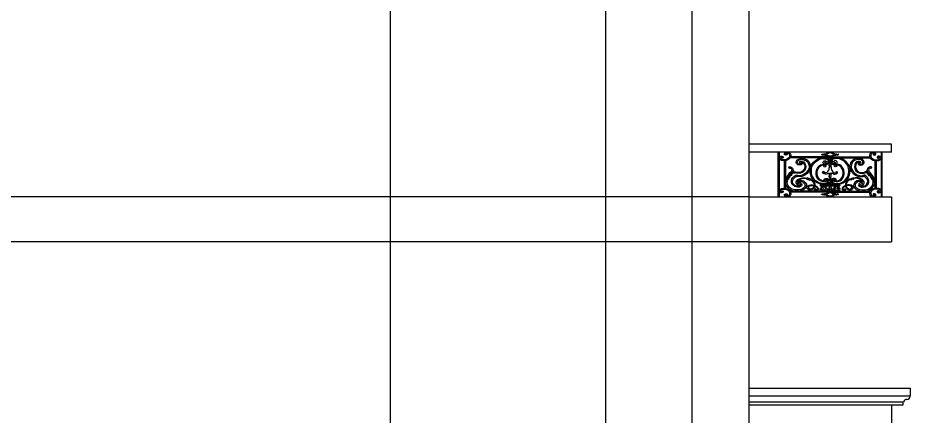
# Model space of a CAD drawing. Extents: x 185 to 567, y -69 to 170.
# Drawn here: x 407.42 to 418.38, y -32.78 to -27.89 of the extents above; entities that cross this region are included whole.
import ezdxf

# ---------------------------------------------------------------- set-up
doc = ezdxf.new("R2010")
doc.units = 0
doc.header["$LTSCALE"] = 0.25
doc.header["$MEASUREMENT"] = 0
doc.layers.get('0').update_dxf_attribs({"linetype": 'CONTINUOUS'})
for name, color, linetype in [('A-ELV 0', 10, 'CONTINUOUS'), ('A-ELV 1', 11, 'CONTINUOUS'), ('A-ELV 4', 41, 'CONTINUOUS'), ('A-ELV 5', 51, 'CONTINUOUS'), ('A-ELV 6', 71, 'CONTINUOUS'), ('A-FerFroge', 156, 'CONTINUOUS'), ('A-groves', 8, 'CONTINUOUS')]:
    doc.layers.add(name, color=color, linetype=linetype)

# ---------------------------------------------------------------- blocks, each defined once
blk = doc.blocks.new('A$C50FD488D')
for p, q in [((0.209, -0.6483), (0.209, -0.1009)), ((0.2186, -0.0998), (0.2186, -0.6493)), ((0.7, -0.1578), (0.3264, -0.1578)), ((0.6548, -0.123), (0.6628, -0.123)), ((0.6548, -0.1403), (0.6647, -0.1403)), ((0.7, -0.1578), (1.0736, -0.1578)), ((0.7452, -0.1403), (0.7353, -0.1403)), ((0.7452, -0.123), (0.7372, -0.123)), ((1.1814, -0.0998), (1.1814, -0.6493)), ((1.191, -0.6483), (1.191, -0.1009)), ((0.2661, -0.2081), (0.2661, -0.5419)), ((0.2779, -0.2064), (0.2779, -0.5436)), ((0.7, -0.1694), (0.3225, -0.1694)), ((0.4338, -0.1694), (0.4338, -0.178)), ((0.4426, -0.1694), (0.4426, -0.1784)), ((0.6783, -0.2087), (0.6783, -0.2183)), ((0.7, -0.2072), (0.6798, -0.2072)), ((0.6798, -0.2197), (0.7, -0.2197)), ((0.7, -0.1694), (1.0775, -0.1694)), ((0.7, -0.2072), (0.7202, -0.2072)), ((0.7202, -0.2197), (0.7, -0.2197)), ((0.7217, -0.2087), (0.7217, -0.2183)), ((0.9574, -0.1694), (0.9574, -0.1784)), ((0.9662, -0.1694), (0.9662, -0.178)), ((1.1221, -0.2064), (1.1221, -0.5436)), ((1.1339, -0.2081), (1.1339, -0.5419)), ((0.5125, -0.2997), (0.5102, -0.2997)), ((0.5161, -0.2804), (0.5121, -0.2804)), ((0.6839, -0.3272), (0.6818, -0.3272)), ((0.7006, -0.2627), (0.6887, -0.2627)), ((0.7006, -0.2784), (0.6904, -0.2784)), ((0.695, -0.2742), (0.695, -0.2784)), ((0.6994, -0.2627), (0.7113, -0.2627)), ((0.6994, -0.2784), (0.7096, -0.2784)), ((0.705, -0.2742), (0.705, -0.2784)), ((0.7161, -0.3272), (0.7182, -0.3272)), ((0.8839, -0.2804), (0.8879, -0.2804)), ((0.8875, -0.2997), (0.8898, -0.2997)), ((0.6957, -0.3623), (0.6957, -0.3754)), ((0.7043, -0.3623), (0.7043, -0.3754)), ((0.6101, -0.5051), (0.7, -0.5051)), ((0.6196, -0.4984), (0.7, -0.4984)), ((0.6196, -0.4984), (0.6196, -0.5051)), ((0.7, -0.4984), (0.6493, -0.4984)), ((0.7, -0.5051), (0.6493, -0.5051)), ((0.6721, -0.4527), (0.6721, -0.4606)), ((0.7, -0.4498), (0.675, -0.4498)), ((0.675, -0.4635), (0.7, -0.4635)), ((0.7, -0.4498), (0.725, -0.4498)), ((0.725, -0.4635), (0.7, -0.4635)), ((0.7, -0.4984), (0.7507, -0.4984)), ((0.7804, -0.4984), (0.7, -0.4984)), ((0.7, -0.5051), (0.7507, -0.5051)), ((0.7899, -0.5051), (0.7, -0.5051)), ((0.7279, -0.4527), (0.7279, -0.4606)), ((0.7804, -0.4984), (0.7804, -0.5051)), ((0.7, -0.5806), (0.3225, -0.5806)), ((0.6071, -0.508), (0.6071, -0.5113)), ((0.6101, -0.5142), (0.7, -0.5142)), ((0.7, -0.5142), (0.6493, -0.5142)), ((0.6896, -0.5511), (0.6913, -0.5511)), ((0.6904, -0.5142), (0.6904, -0.5216)), ((0.6913, -0.5365), (0.6913, -0.5511)), ((0.7, -0.5142), (0.7507, -0.5142)), ((0.7899, -0.5142), (0.7, -0.5142)), ((0.7, -0.5806), (1.0775, -0.5806)), ((0.7087, -0.5365), (0.7087, -0.5511)), ((0.7104, -0.5511), (0.7087, -0.5511)), ((0.7096, -0.5142), (0.7096, -0.5216)), ((0.7929, -0.508), (0.7929, -0.5113)), ((0.7, -0.5922), (0.3264, -0.5922)), ((0.6548, -0.6097), (0.6647, -0.6097)), ((0.6548, -0.627), (0.6628, -0.627)), ((0.7, -0.5922), (1.0736, -0.5922)), ((0.7452, -0.6097), (0.7353, -0.6097)), ((0.7452, -0.627), (0.7372, -0.627))]:
    blk.add_line(p, q)
at = {"extrusion": (0, 0, -1)}
for centre, major_axis, ratio, start_param, end_param in [((0.2448, -0.173), (0.0261, 0), 0.986193, 2.925853, 4.340517), ((0.2516, -0.1742), (0.0205, 0), 0.986193, 1.904728, 3.601022), ((0.2448, -0.173), (0.014, 0), 0.986193, 3.739788, 4.340517), ((0.241, -0.1635), (0.0157, 0), 0.986193, 4.340517, 6.796357), ((0.2447, -0.165), (0.00696, 0), 0.986193, 3.141593, 9.424778), ((0.247, -0.1668), (0.00887, 0), 0.986193, 0.513172, 3.089812), ((0.2823, -0.1222), (0.0157, 0), 0.986193, 1.044957, 3.500797), ((0.2921, -0.1258), (-0.0261, 0), 0.986193, 0.359204, 1.773868), ((0.2921, -0.1258), (0.014, 0), 0.986193, 3.500797, 4.101526), ((0.2934, -0.1324), (0.0205, 0), 0.986193, 4.240292, 5.936586), ((0.2858, -0.128), (-0.00887, 0), 0.986193, 1.609909, 4.186549), ((0.2934, -0.1324), (-0.0326, 0), 0.986193, 1.693369, 2.794993), ((0.2625, -0.1436), (-0.0534, 0), 0.986193, 2.793121, 3.920657), ((0.2625, -0.1436), (-0.0655, 0), 0.986193, 2.793121, 3.920657), ((0.6371, -0.2594), (0.092, 0), 0.986193, 4.113809, 5.142554), ((0.6222, -0.13), (-0.0028, 0), 0.986193, -0.347364, 2.45784), ((0.6295, -0.1254), (-0.0114, 0), 0.986193, 4.153001, 5.767627), ((0.6295, -0.1254), (-0.00588, 0), 0.986193, 3.689898, 5.767627), ((0.6391, -0.1312), (-0.00547, 0), 0.986193, 0.548305, 1.353902), ((0.6406, -0.1429), (0.00954, 0), 0.986193, 4.147409, 5.443922), ((0.64, -0.1359), (0.0103, 0), 0.986193, 4.517077, 4.873859), ((0.6413, -0.1028), (0.0235, 0), 0.986193, 1.128208, 1.558447), ((0.645, -0.138), (-0.00206, 0.00206), 1, 1.523847, 1.779943), ((0.6548, -0.1317), (0.00879, 0), 0.986193, 1.570796, 2.558971), ((0.6548, -0.1317), (0.00879, 0), 0.986193, 4.310092, 4.712389), ((0.7, -0.1293), (-0.0381, 0), 0.770201, 4.712389, 7.853982), ((0.7, -0.1293), (-0.0273, 0.0003), 0.684091, 4.704331, 7.845923), ((0.2516, -0.1742), (0.0326, 0), 0.986193, 1.904728, 3.006352), ((0.2625, -0.1436), (-0.0655, 0), 0.986193, 3.920657, 5.048192), ((0.2625, -0.1436), (-0.0534, 0), 0.986193, 3.920657, 5.048192), ((0.411, -0.2282), (0.0318, 0), 0.986193, 1.02315, 3.250179), ((0.4243, -0.2245), (0.045, 0), 0.986193, 3.136144, 4.437415), ((0.411, -0.2282), (0.0212, 0), 0.986193, 1.359839, 3.277918), ((0.4243, -0.2245), (0.0343, 0), 0.986193, 3.117833, 4.149148), ((0.4308, -0.257), (-0.0667, 0), 0.986193, 1.189802, 2.81634), ((0.419, -0.2277), (0.0104, 0), 0.986193, 3.141593, 9.424778), ((0.4306, -0.2453), (0.0316, 0), 0.986193, 4.08399, 5.814843), ((0.4353, -0.2481), (-0.0711, 0), 0.986193, 1.239292, 2.685863), ((0.4148, -0.2381), (0.0107, 0), 0.986193, -0.207114, 1.517375), ((0.4148, -0.2381), (-0.0213, 0), 0.986193, 1.766722, 4.073893), ((0.4306, -0.2453), (0.021, 0), 0.986193, -1.540418, -0.468342), ((0.3646, -0.2783), (0.0949, 0), 0.986193, -0.468342, 0.502042), ((0.3646, -0.2783), (-0.1056, 0), 0.986193, 2.67325, 3.643635), ((0.3738, -0.2759), (-0.1269, 0), 0.986193, 2.81634, 3.559374), ((0.3935, -0.2713), (0.119, 0), 0.986193, -0.478494, 0.140238), ((0.683, -0.3257), (-0.1734, 0), 0.986193, 0.307207, 0.972216), ((0.683, -0.3257), (0.1621, 0), 0.986193, 3.544055, 4.113809), ((0.6372, -0.3587), (0, 0.1102), 0.634622, -1.455899, 0.198074), ((0.6371, -0.2594), (0.0807, 0), 0.986193, 4.113809, 5.142554), ((0.6575, -0.2273), (0.0253, 0), 0.986193, 1.662425, 3.379143), ((0.6513, -0.2258), (-0.0189, 0), 0.986193, 0.23755, 1.917148), ((0.6441, -0.2665), (-0.0174, 0), 0.986193, 1.67343, 3.999532), ((0.6618, -0.2272), (0.0138, 0), 0.986193, 1.325993, 3.162944), ((0.6541, -0.2182), (-0.0107, 0), 0.986193, 1.917148, 5.316293), ((0.6588, -0.2128), (0.04, 0), 0.986193, 0.177072, 1.662425), ((0.6588, -0.2128), (-0.0287, 0), 0.986193, 3.389621, 4.490786), ((0.6588, -0.2128), (-0.0287, 0), 0.986193, 2.000961, 2.94312), ((0.6588, -0.2128), (-0.04, 0), 0.986193, 2.000961, 2.99964), ((0.6798, -0.2087), (0.00147, 0), 0.986193, 3.141593, 4.712389), ((0.6798, -0.2183), (0.00147, 0), 0.986193, 1.570796, 3.141593), ((0.6956, -0.2483), (0.00484, 0), 0.986193, 2.222604, 4.060581), ((0.7044, -0.1907), (0.0109, 0), 0.986193, 2.526413, 3.810715), ((0.6833, -0.2323), (0.0155, 0), 0.986193, -0.501731, 0.918989), ((0.691, -0.2542), (0.00273, 0), 0.986193, -0.918989, 0.918989), ((0.6844, -0.1751), (-0.0145, 0), 0.986193, 2.72718, 3.810715), ((0.3143, -0.2907), (-0.0071, 0), 0.986193, 4.239124, 6.908824), ((0.3209, -0.2953), (0.0152, 0), 0.986193, 3.767232, 5.474069), ((0.3224, -0.3063), (-0.0107, 0), 0.986193, 1.097531, 2.553849), ((0.3036, -0.3187), (0.0334, 0), 0.986193, -0.587743, 0.619356), ((0.2998, -0.3171), (0.0457, 0), 0.986193, -0.809116, -0.712984), ((0.3358, -0.2921), (0.00146, 0), 0.986193, 1.387681, 3.665061), ((0.3315, -0.2897), (-0.00351, 0), 0.986193, 2.51217, 3.665061), ((0.3376, -0.3017), (-0.00841, 0), 0.986193, 1.387681, 2.785357), ((0.3445, -0.3136), (0.00147, 0), 0.986193, 1.906583, 3.426498), ((0.3456, -0.3139), (-0.00182, 0.00182), 1, 5.778964, 6.141834), ((0.3431, -0.3375), (0.00181, 0), 0.986193, -0.253663, 1.416259), ((0.332, -0.3037), (-0.0144, 0), 0.986193, 2.785357, 3.792328), ((0.3386, -0.3303), (0.0165, 0), 0.986193, -1.23501, -0.133651), ((0.3466, -0.3366), (-0.00175, 0), 0.986193, -0.253663, 2.002078), ((0.3487, -0.3289), (-0.00629, 0), 0.986193, 3.007942, 4.929364), ((0.3985, -0.2966), (0.0669, 0), 0.986193, 0.502042, 2.015089), ((0.4005, -0.2989), (0.0534, 0), 0.986193, 0.481174, 2.075535), ((0.3828, -0.2799), (-0.117, 0), 0.986193, 3.559374, 4.361123), ((0.3821, -0.2825), (0.1293, 0), 0.986193, 0.040903, 1.04538), ((0.6364, -0.3304), (0, 0.168), 0.749863, 2.987054, 5.054443), ((0.6534, -0.327), (0.0285, 0), 0.986193, 0.005829, 1.918893), ((0.5118, -0.2802), (0.1786, 0), 0.986193, -0.010351, 0.269948), ((0.7013, -0.2633), (-0.0127, 0), 0.986193, -1.050198, 0.054521), ((0.6951, -0.2595), (0.00403, 0), 0.986193, 2.222604, 4.060581), ((0.4242, -0.4623), (0.1454, 0), 0.986193, 3.070847, 3.598568), ((0.4249, -0.4637), (-0.1398, 0), 0.986193, 0.223137, 0.363351), ((0.6936, -0.5929), (-0.4456, 0), 0.986193, 0.456975, 0.619356), ((0.2968, -0.4152), (-0.00258, 0), 0.986193, 0.190764, 3.677531), ((0.3022, -0.4183), (-0.00375, 0), 0.986193, -1.206139, 0.535939), ((0.3086, -0.4016), (-0.00766, 0), 0.986193, -0.544841, 0.757911), ((0.3074, -0.4023), (-0.00629, 0), 0.986193, 3.685922, 5.738345), ((0.3031, -0.4013), (-0.00496, 0), 0.986193, 1.545099, 3.312198), ((0.3122, -0.4176), (0.00705, 0), 0.986193, 2.192956, 4.9735), ((0.3085, -0.3882), (-0.00191, 0), 0.986193, 3.7565, 6.59316), ((0.2462, -0.3282), (0.0854, 0), 0.986193, 0.444529, 0.783696), ((0.3112, -0.4027), (0.00326, 0), 0.986193, 1.079241, 3.312198), ((0.3271, -0.4011), (0.0209, 0), 0.986193, 3.756501, 4.081862), ((0.3154, -0.4058), (-0.00536, 0), 0.986193, 2.583833, 4.9735), ((0.3066, -0.3735), (0.0138, 0), 0.986193, 0.400155, 0.940269), ((0.3302, -0.3967), (-0.0121, 0), 0.986193, -0.557759, 0.436551), ((0.3256, -0.3946), (0.00706, 0), 0.986193, 3.578144, 5.326019), ((0.3231, -0.3804), (-0.00404, 0), 0.986193, 0.400155, 2.512824), ((0.3269, -0.3661), (-0.00411, 0), 0.986193, 0.444529, 3.917405), ((0.3279, -0.3769), (0.00194, 0), 0.986193, -0.597423, 2.512824), ((0.3343, -0.3726), (-0.00575, 0), 0.986193, -0.597423, 0.701205), ((0.3323, -0.3853), (0.00445, 0), 0.986193, -0.122631, 2.184426), ((0.3359, -0.3583), (0.00328, 0), 0.986193, 1.056125, 3.391753), ((0.3327, -0.3493), (-0.0083, 0), 0.986193, 3.078791, 4.711877), ((0.4137, -0.4531), (-0.0791, 0), 0.986193, 0.094175, 1.069333), ((0.3629, -0.3816), (-0.0264, 0), 0.986193, -0.122631, 0.984654), ((0.341, -0.3672), (-0.00708, 0), 0.986193, 1.056125, 1.960136), ((0.3461, -0.3481), (0.00514, 0), 0.986193, 1.224743, 3.000432), ((0.3437, -0.3407), (0.00156, 0), 0.986193, 2.393715, 4.557851), ((0.3389, -0.3451), (-0.00499, 0), 0.986193, 2.393715, 2.865382), ((0.3451, -0.3434), (-0.00147, 0), 0.986193, 4.095125, 6.006974), ((0.3617, -0.373), (-0.0219, 0), 0.986193, 0.60362, 0.944428), ((0.36, -0.3641), (0.0243, 0), 0.986193, 4.095125, 5.362212), ((0.3483, -0.3542), (-0.00144, 0), 0.986193, 1.218517, 4.325141), ((0.3617, -0.373), (0.0189, 0), 0.986193, 3.923198, 5.156681), ((0.4591, -0.4875), (0.1219, 0), 0.986193, 3.626248, 3.961743), ((0.3793, -0.3901), (0.00656, 0), 0.986193, 4.127294, 5.247131), ((0.3829, -0.4142), (-0.0164, 0), 0.986193, 1.131987, 1.889406), ((0.4068, -0.3443), (0.0474, 0), 0.986193, 1.219531, 2.105538), ((0.4107, -0.3311), (-0.0723, 0), 0.986193, 4.186973, 5.030999), ((0.46, -0.5116), (-0.0986, 0), 0.986193, 0.847252, 1.876614), ((0.46, -0.5116), (-0.091, 0), 0.986193, 0.847252, 1.775558), ((0.4869, -0.4275), (0.00925, 0), 0.986193, 3.141593, 9.424778), ((0.6372, -0.3581), (0, 0.1052), 0.664345, 2.792693, 4.826957), ((0.6481, -0.3501), (-0.0189, 0), 0.986193, 4.424307, 6.467477), ((0.6382, -0.3467), (0.00867, 0), 0.986193, 3.141593, 9.424778), ((0.6599, -0.3629), (-0.00819, 0), 0.986193, 3.762001, 5.60071), ((0.6777, -0.3759), (0.014, 0), 0.986193, 3.787884, 5.054616), ((0.6841, -0.3565), (-0.0067, 0), 0.986193, 3.987504, 4.964118), ((0.6917, -0.365), (-0.00484, 0), 0.986193, 0.845912, 2.529622), ((0.6934, -0.3825), (0.00433, 0), 0.986193, 1.875147, 4.408038), ((0.6963, -0.4005), (-0.00587, 0), 0.986193, -0.780965, 0.780965), ((0.6904, -0.3729), (-0.00589, 0), 0.986193, 3.583441, 4.408038), ((0.6906, -0.3915), (0.00524, 0), 0.986193, -1.266445, 1.266445), ((0.6868, -0.4098), (0.00756, 0), 0.986193, -0.780965, -0.059676), ((0.706, -0.4126), (0.0121, 0), 0.986193, 2.301082, 3.417667), ((0.6942, -0.4256), (0.0055, 0), 0.986193, -0.84051, 0.965496), ((0.3853, -0.4756), (0.1062, 0), 0.986193, 2.22596, 3.172079), ((0.2876, -0.4578), (0.0038, 0), 0.986193, 3.141593, 9.424778), ((0.2922, -0.4288), (-0.00571, 0), 0.986193, 3.508652, 5.408534), ((0.3854, -0.4756), (0.0917, 0), 0.986193, 2.216856, 3.176603), ((0.3217, -0.4709), (0.028, 0), 0.986193, 3.087824, 3.501086), ((0.3069, -0.4463), (0.0127, 0), 0.986193, 2.444401, 4.409658), ((0.2959, -0.4577), (0.00362, 0), 0.986193, -1.200664, 1.691177), ((0.3022, -0.4326), (-0.00495, 0), 0.986193, 0.367059, 1.782679), ((0.2993, -0.4259), (-0.00441, 0), 0.986193, 1.935454, 3.61259), ((0.3044, -0.4283), (-0.00631, 0), 0.986193, 2.192956, 4.91313), ((0.4093, -0.4607), (0.0759, 0), 0.986193, 2.176291, 3.342001), ((0.4093, -0.4607), (0.0653, 0), 0.986193, 2.176291, 3.613177), ((0.4259, -0.4735), (-0.0471, 0), 0.986193, -0.551208, 0.847252), ((0.4021, -0.4879), (-0.0193, 0), 0.986193, 3.502327, 5.731977), ((0.4259, -0.4735), (0.0395, 0), 0.986193, 3.247905, 3.988844), ((0.4246, -0.4926), (-0.0447, 0), 0.986193, 0.555033, 2.128552), ((0.4208, -0.4878), (-0.0279, 0), 0.986193, 0.006108, 1.81447), ((0.3972, -0.4873), (0.00434, 0), 0.986193, -0.037495, 3.068222), ((0.4143, -0.4918), (0.0135, 0), 0.986193, 3.494217, 5.041103), ((0.4067, -0.5019), (0.0153, 0), 0.986193, -0.500246, 1.018559), ((0.4067, -0.5019), (-0.026, 0), 0.986193, 2.049556, 4.160152), ((0.4116, -0.5096), (-0.0517, 0), 0.986193, 1.883649, 3.597263), ((0.4116, -0.5096), (0.0662, 0), 0.986193, -0.984044, 0.45567), ((0.5195, -0.5424), (-0.0388, 0), 0.986193, -0.010266, 1.508225), ((0.5044, -0.435), (0.00925, 0), 0.986193, 3.141593, 9.424778), ((0.46, -0.5116), (0.0986, 0), 0.986193, -1.051426, -0.604473), ((0.46, -0.5116), (0.091, 0), 0.986193, -0.95037, -0.604473), ((0.5243, -0.5808), (-0.0781, 0), 0.986193, 1.477321, 2.262749), ((0.5419, -0.4474), (-0.00969, 0), 0.986193, 0.203134, 1.344916), ((0.4724, -0.5031), (-0.0759, 0), 0.986193, 2.537119, 3.56788), ((0.4724, -0.5031), (0.0836, 0), 0.986193, -0.604473, 0.213243), ((0.5419, -0.4474), (0.00969, 0), 0.986193, 0.579329, 1.596479), ((0.6101, -0.508), (0.00294, 0), 0.986193, 3.141593, 4.712389), ((0.6613, -0.4415), (-0.0187, 0), 0.986193, -0.611101, 1.440214), ((0.6447, -0.4482), (0.0501, 0), 0.986193, 0.31332, 1.348449), ((0.6625, -0.4377), (0.00464, 0), 0.986193, 1.87872, 4.710272), ((0.6629, -0.4536), (0.031, 0), 0.986193, 4.581806, 6.159658), ((0.6628, -0.4536), (0.0208, 0), 0.986193, 4.699759, 6.096997), ((0.6504, -0.4512), (0.0333, 0), 0.986193, 0.38402, 1.030313), ((0.675, -0.4527), (0.00294, 0), 0.986193, 3.141593, 4.712389), ((0.675, -0.4606), (-0.00294, 0), 0.986193, 4.712389, 6.283185), ((0.6997, -0.4788), (-0.00775, 0), 0.986193, -0.81588, 0.81588), ((0.7035, -0.4388), (-0.0108, 0), 0.986193, -0.769176, 0.965496), ((0.689, -0.4676), (0.0079, 0), 0.986193, -0.546224, 0.81588), ((0.6877, -0.4914), (0.00973, 0), 0.986193, -0.81588, 0.81588), ((0.6938, -0.4481), (0.00262, 0), 0.986193, -0.769176, 0.769176), ((0.2448, -0.577), (-0.0261, 0), 0.986193, -1.198924, 0.21574), ((0.2516, -0.5758), (-0.0326, 0), 0.986193, 0.13524, 1.236864), ((0.2516, -0.5758), (0.0205, 0), 0.986193, 2.682163, 4.378457), ((0.2448, -0.577), (-0.014, 0), 0.986193, -1.198924, -0.598195), ((0.241, -0.5865), (-0.0157, 0), 0.986193, 2.628421, 5.084261), ((0.2447, -0.585), (0.00696, 0), 0.986193, 3.141593, 9.424778), ((0.247, -0.5832), (-0.00887, 0), 0.986193, 0.05178, 2.628421), ((0.2625, -0.6064), (0.0655, 0), 0.986193, 4.376586, 5.504121), ((0.2625, -0.6064), (0.0534, 0), 0.986193, 4.376586, 5.504121), ((0.2625, -0.6064), (0.0534, 0), 0.986193, -0.779064, 0.348471), ((0.2625, -0.6064), (-0.0655, 0), 0.986193, 2.362528, 3.490064), ((0.3775, -0.4944), (-0.0865, 0), 0.986193, 4.712389, 5.430246), ((0.3775, -0.4944), (-0.072, 0), 0.986193, 4.695569, 5.430246), ((0.3943, -0.4821), (0.0496, 0), 0.986193, 1.018559, 2.176291), ((0.3943, -0.4821), (0.0389, 0), 0.986193, 1.018559, 2.176291), ((0.3915, -0.4868), (0.0953, 0), 0.986193, 0.581027, 1.717764), ((0.3915, -0.4865), (-0.081, 0), 0.986193, 3.748469, 4.870759), ((0.4892, -0.5422), (-0.00856, 0), 0.986193, 2.258777, 6.210372), ((0.4995, -0.5557), (-0.00856, 0), 0.986193, -1.220497, 2.8792), ((0.5144, -0.5326), (-0.02, 0), 0.986193, -0.153938, 1.183318), ((0.5067, -0.5257), (0.0397, 0), 0.986193, 0.971295, 1.828835), ((0.5049, -0.5732), (0.00492, 0), 0.986193, 2.129858, 4.153328), ((0.4978, -0.5619), (0.0086, 0), 0.986193, 0.273969, 1.011735), ((0.5001, -0.5809), (-0.00425, 0), 0.986193, 2.129858, 3.088852), ((0.5198, -0.5432), (-0.0319, 0), 0.986193, 1.15152, 1.500262), ((0.5138, -0.5305), (-0.0241, 0), 0.986193, 4.01445, 4.96415), ((0.5225, -0.5619), (-0.0086, 0), 0.986193, -1.011735, -0.273969), ((0.5201, -0.5809), (-0.00425, 0), 0.986193, 0.05274, 1.011735), ((0.5243, -0.5808), (-0.0704, 0), 0.986193, 1.477321, 2.262749), ((0.5153, -0.5732), (-0.00492, 0), 0.986193, 2.129858, 4.153328), ((0.4992, -0.5119), (-0.0556, 0), 0.986193, 3.300043, 4.143488), ((0.4992, -0.5119), (-0.0479, 0), 0.986193, 3.629804, 4.033873), ((0.5604, -0.5612), (0.00859, 0), 0.986193, 2.449744, 4.261139), ((0.56, -0.5594), (0.00684, 0), 0.986193, 3.141593, 9.424778), ((0.5677, -0.5552), (-0.0181, 0), 0.986193, 4.232351, 5.591336), ((0.5677, -0.5552), (0.0104, 0), 0.986193, 1.090758, 1.92466), ((0.5501, -0.55), (0.0298, 0), 0.986193, -0.875887, -0.023874), ((0.566, -0.5518), (-0.0143, 0), 0.986193, 2.957403, 4.232351), ((0.5501, -0.55), (-0.0375, 0), 0.986193, 2.265705, 3.10214), ((0.566, -0.5518), (0.0219, 0), 0.986193, -0.154706, 1.090758), ((0.6303, -0.5559), (0.0253, 0), 0.986193, 1.521268, 3.60072), ((0.6101, -0.5113), (-0.00294, 0), 0.986193, 4.712389, 6.283185), ((0.6223, -0.5518), (-0.0163, 0), 0.986193, 0.44789, 2.354725), ((0.6309, -0.5559), (0.0159, 0), 0.986193, 1.544729, 3.589483), ((0.6209, -0.5218), (-0.00525, 0), 0.986193, 4.527174, 6.98995), ((0.6335, -0.5468), (0.0332, 0), 0.986193, 4.187766, 6.285251), ((0.6335, -0.5468), (-0.0233, 0), 0.986193, 1.046173, 3.586786), ((0.6306, -0.5454), (-0.0265, 0), 0.986193, 3.586786, 4.686322), ((0.6319, -0.5465), (0.0348, 0), 0.986193, 0.432203, 1.57951), ((0.6335, -0.5468), (0.0233, 0.0233), 1, 1.165751, 1.225211), ((0.6629, -0.5649), (0.00605, 0), 0.986193, -1.339211, -0.50515), ((0.6682, -0.5516), (-0.00509, 0), 0.986193, 1.277223, 2.908786), ((0.675, -0.5583), (0.00781, 0), 0.986193, 1.353928, 2.636442), ((0.6815, -0.5485), (0.00856, 0), 0.986193, 0.31267, 2.908786), ((0.6789, -0.5753), (0.00989, 0), 0.986193, 4.495521, 5.311814), ((0.6873, -0.5607), (-0.00726, 0), 0.986193, 3.205723, 5.116798), ((0.695, -0.5214), (0.00463, 0), 0.986193, 1.620238, 3.108149), ((0.6976, -0.5357), (-0.00637, 0), 0.986193, -0.119702, 1.112412), ((0.6979, -0.5614), (0.00336, 0), 0.986193, 3.205723, 4.562542), ((0.6938, -0.528), (-0.00233, 0), 0.986193, 2.029181, 4.254004), ((0.6971, -0.5559), (-0.00221, 0), 0.986193, 3.148587, 4.562542), ((0.7005, -0.5558), (0.000869, 0.000869), 1, 3.843332, 5.068991), ((0.2823, -0.6278), (-0.0157, 0), 0.986193, -0.359204, 2.096636), ((0.2921, -0.6242), (0.0261, 0), 0.986193, 1.367724, 2.782388), ((0.284, -0.6242), (0.00696, 0), 0.986193, 3.141593, 9.424778), ((0.2921, -0.6242), (-0.014, 0), 0.986193, -0.959933, -0.359204), ((0.2934, -0.6176), (-0.0205, 0), 0.986193, 3.488192, 5.184486), ((0.2858, -0.622), (0.00887, 0), 0.986193, -1.044957, 1.531684), ((0.2934, -0.6176), (0.0326, 0), 0.986193, 0.3466, 1.448224), ((0.6222, -0.62), (0.0028, 0), 0.986193, 0.683753, 3.488957), ((0.6295, -0.6246), (0.0114, 0), 0.986193, 3.657151, 5.271777), ((0.6295, -0.6246), (0.00588, 0), 0.986193, 3.657151, 5.73488), ((0.6391, -0.6188), (0.00547, 0), 0.986193, 1.78769, 2.593288), ((0.6406, -0.6071), (0.00954, 0), 0.986193, 0.839263, 2.135776), ((0.64, -0.6141), (0.0103, 0), 0.986193, 1.409326, 1.766108), ((0.6413, -0.6472), (0.0235, 0), 0.986193, -1.558447, -1.128208), ((0.645, -0.612), (0.00206, 0.00206), 1, 1.36165, 1.617745), ((0.6548, -0.6183), (-0.00879, 0), 0.986193, 0.582622, 1.570796), ((0.6548, -0.6183), (0.00879, 0), 0.986193, 1.570796, 1.973093), ((0.7, -0.6207), (-0.0381, 0), 0.770201, 7.853982, 10.995574), ((0.7, -0.6207), (-0.0273, 0.0003), 0.684091, 1.562738, 4.704331)]:
    blk.add_ellipse(centre, major_axis=major_axis, ratio=ratio, start_param=start_param, end_param=end_param, dxfattribs=at)
for centre, major_axis in [((0.284, -0.1258), (-0.00696, 0)), ((0.3399, -0.3042), (-0.00331, 0)), ((0.648, -0.2711), (-0.0114, 0)), ((0.6569, -0.4495), (-0.00865, 0)), ((0.6274, -0.5486), (-0.0105, 0))]:
    blk.add_ellipse(centre, major_axis=major_axis, ratio=0.986193, dxfattribs=at)
for centre, major_axis, ratio, start_param, end_param in [((0.7, -0.1293), (0.0381, 0), 0.770201, 4.712389, 7.853982), ((0.7, -0.1293), (0.0273, 0.0003), 0.684091, 4.704331, 7.845923), ((0.7629, -0.2594), (-0.092, 0), 0.986193, 4.113809, 5.142554), ((0.7452, -0.1317), (-0.00879, 0), 0.986193, 4.310092, 4.712389), ((0.7452, -0.1317), (-0.00879, 0), 0.986193, 1.570796, 2.558971), ((0.7587, -0.1028), (-0.0235, 0), 0.986193, 1.128208, 1.558447), ((0.755, -0.138), (0.00206, 0.00206), 1, 1.523847, 1.779943), ((0.7594, -0.1429), (-0.00954, 0), 0.986193, 4.147409, 5.443922), ((0.76, -0.1359), (-0.0103, 0), 0.986193, 4.517077, 4.873859), ((0.7609, -0.1312), (0.00547, 0), 0.986193, 0.548305, 1.353902), ((0.7705, -0.1254), (0.0114, 0), 0.986193, 4.153001, 5.767627), ((0.7705, -0.1254), (0.00588, 0), 0.986193, 3.689898, 5.767627), ((0.7778, -0.13), (0.0028, 0), 0.986193, -0.347364, 2.45784), ((1.1375, -0.1436), (0.0655, 0), 0.986193, 2.793121, 3.920657), ((1.1066, -0.1324), (0.0326, 0), 0.986193, 1.693369, 2.794993), ((1.1375, -0.1436), (0.0534, 0), 0.986193, 2.793121, 3.920657), ((1.1066, -0.1324), (-0.0205, 0), 0.986193, 4.240292, 5.936586), ((1.1079, -0.1258), (0.0261, 0), 0.986193, 0.359204, 1.773868), ((1.1142, -0.128), (0.00887, 0), 0.986193, 1.609909, 4.186549), ((1.1177, -0.1222), (-0.0157, 0), 0.986193, 1.044957, 3.500797), ((1.1079, -0.1258), (-0.014, 0), 0.986193, 3.500797, 4.101526), ((1.159, -0.1635), (-0.0157, 0), 0.986193, 4.340517, 6.796357), ((1.153, -0.1668), (-0.00887, 0), 0.986193, 0.513172, 3.089812), ((1.1553, -0.165), (-0.00696, 0), 0.986193, 3.141593, 9.424778), ((1.1484, -0.1742), (-0.0205, 0), 0.986193, 1.904728, 3.601022), ((1.1552, -0.173), (-0.014, 0), 0.986193, 3.739788, 4.340517), ((1.1552, -0.173), (-0.0261, 0), 0.986193, 2.925853, 4.340517), ((0.7167, -0.2323), (-0.0155, 0), 0.986193, -0.501731, 0.918989), ((0.7156, -0.1751), (0.0145, 0), 0.986193, 2.72718, 3.810715), ((0.7412, -0.2128), (0.04, 0), 0.986193, 2.000961, 2.99964), ((0.7412, -0.2128), (-0.04, 0), 0.986193, 0.177072, 1.662425), ((0.6956, -0.1907), (-0.0109, 0), 0.986193, 2.526413, 3.810715), ((0.709, -0.2542), (-0.00273, 0), 0.986193, -0.918989, 0.918989), ((0.7044, -0.2483), (-0.00484, 0), 0.986193, 2.222604, 4.060581), ((0.7412, -0.2128), (0.0287, 0), 0.986193, 2.000961, 2.94312), ((0.7412, -0.2128), (0.0287, 0), 0.986193, 3.389621, 4.490786), ((0.7202, -0.2087), (-0.00147, 0), 0.986193, 3.141593, 4.712389), ((0.7202, -0.2183), (-0.00147, 0), 0.986193, 1.570796, 3.141593), ((0.7629, -0.2594), (-0.0807, 0), 0.986193, 4.113809, 5.142554), ((0.7459, -0.2182), (0.0107, 0), 0.986193, 1.917148, 5.316293), ((0.7382, -0.2272), (-0.0138, 0), 0.986193, 1.325993, 3.162944), ((0.7559, -0.2665), (0.0174, 0), 0.986193, 1.67343, 3.999532), ((0.7487, -0.2258), (0.0189, 0), 0.986193, 0.23755, 1.917148), ((0.7425, -0.2273), (-0.0253, 0), 0.986193, 1.662425, 3.379143), ((0.7628, -0.3587), (0, 0.1102), 0.634622, -1.455899, 0.198074), ((0.717, -0.3257), (-0.1621, 0), 0.986193, 3.544055, 4.113809), ((0.717, -0.3257), (0.1734, 0), 0.986193, 0.307207, 0.972216), ((1.0065, -0.2713), (-0.119, 0), 0.986193, -0.478494, 0.140238), ((1.0262, -0.2759), (0.1269, 0), 0.986193, 2.81634, 3.559374), ((0.9647, -0.2481), (0.0711, 0), 0.986193, 1.239292, 2.685863), ((0.9692, -0.257), (0.0667, 0), 0.986193, 1.189802, 2.81634), ((1.0354, -0.2783), (0.1056, 0), 0.986193, 2.67325, 3.643635), ((1.0354, -0.2783), (-0.0949, 0), 0.986193, -0.468342, 0.502042), ((0.9694, -0.2453), (-0.0316, 0), 0.986193, 4.08399, 5.814843), ((0.9694, -0.2453), (-0.021, 0), 0.986193, -1.540418, -0.468342), ((0.9852, -0.2381), (0.0213, 0), 0.986193, 1.766722, 4.073893), ((0.981, -0.2277), (-0.0104, 0), 0.986193, 3.141593, 9.424778), ((0.989, -0.2282), (-0.0318, 0), 0.986193, 1.02315, 3.250179), ((0.9852, -0.2381), (-0.0107, 0), 0.986193, -0.207114, 1.517375), ((0.989, -0.2282), (-0.0212, 0), 0.986193, 1.359839, 3.277918), ((0.9757, -0.2245), (-0.045, 0), 0.986193, 3.136144, 4.437415), ((0.9757, -0.2245), (-0.0343, 0), 0.986193, 3.117833, 4.149148), ((1.1375, -0.1436), (0.0655, 0), 0.986193, 3.920657, 5.048192), ((1.1375, -0.1436), (0.0534, 0), 0.986193, 3.920657, 5.048192), ((1.1484, -0.1742), (-0.0326, 0), 0.986193, 1.904728, 3.006352), ((0.6987, -0.2633), (0.0127, 0), 0.986193, -1.050198, 0.054521), ((0.7049, -0.2595), (-0.00403, 0), 0.986193, 2.222604, 4.060581), ((0.8882, -0.2802), (-0.1786, 0), 0.986193, -0.010351, 0.269948), ((0.7466, -0.327), (-0.0285, 0), 0.986193, 0.005829, 1.918893), ((0.7636, -0.3304), (0, 0.168), 0.749863, 2.987054, 5.054443), ((1.0179, -0.2825), (-0.1293, 0), 0.986193, 0.040903, 1.04538), ((1.0172, -0.2799), (0.117, 0), 0.986193, 3.559374, 4.361123), ((1.0015, -0.2966), (-0.0669, 0), 0.986193, 0.502042, 2.015089), ((0.9995, -0.2989), (-0.0534, 0), 0.986193, 0.481174, 2.075535), ((1.0513, -0.3289), (0.00629, 0), 0.986193, 3.007942, 4.929364), ((1.0614, -0.3303), (-0.0165, 0), 0.986193, -1.23501, -0.133651), ((1.0534, -0.3366), (0.00175, 0), 0.986193, -0.253663, 2.002078), ((1.068, -0.3037), (0.0144, 0), 0.986193, 2.785357, 3.792328), ((1.0624, -0.3017), (0.00841, 0), 0.986193, 1.387681, 2.785357), ((1.0569, -0.3375), (-0.00181, 0), 0.986193, -0.253663, 1.416259), ((1.0555, -0.3136), (-0.00147, 0), 0.986193, 1.906583, 3.426498), ((1.0544, -0.3139), (0.00182, 0.00182), 1, 5.778964, 6.141834), ((1.0964, -0.3187), (-0.0334, 0), 0.986193, -0.587743, 0.619356), ((1.0642, -0.2921), (-0.00146, 0), 0.986193, 1.387681, 3.665061), ((1.0685, -0.2897), (0.00351, 0), 0.986193, 2.51217, 3.665061), ((1.1002, -0.3171), (-0.0457, 0), 0.986193, -0.809116, -0.712984), ((1.0791, -0.2953), (-0.0152, 0), 0.986193, 3.767232, 5.474069), ((1.0776, -0.3063), (0.0107, 0), 0.986193, 1.097531, 2.553849), ((1.0857, -0.2907), (0.0071, 0), 0.986193, 4.239124, 6.908824), ((0.7058, -0.4256), (-0.0055, 0), 0.986193, -0.84051, 0.965496), ((0.694, -0.4126), (-0.0121, 0), 0.986193, 2.301082, 3.417667), ((0.7094, -0.3915), (-0.00524, 0), 0.986193, -1.266445, 1.266445), ((0.7083, -0.365), (0.00484, 0), 0.986193, 0.845912, 2.529622), ((0.7096, -0.3729), (0.00589, 0), 0.986193, 3.583441, 4.408038), ((0.7132, -0.4098), (-0.00756, 0), 0.986193, -0.780965, -0.059676), ((0.7066, -0.3825), (-0.00433, 0), 0.986193, 1.875147, 4.408038), ((0.7037, -0.4005), (0.00587, 0), 0.986193, -0.780965, 0.780965), ((0.7159, -0.3565), (0.0067, 0), 0.986193, 3.987504, 4.964118), ((0.7223, -0.3759), (-0.014, 0), 0.986193, 3.787884, 5.054616), ((0.7401, -0.3629), (0.00819, 0), 0.986193, 3.762001, 5.60071), ((0.7628, -0.3581), (0, 0.1052), 0.664345, 2.792693, 4.826957), ((0.7519, -0.3501), (0.0189, 0), 0.986193, 4.424307, 6.467477), ((0.7618, -0.3467), (-0.00867, 0), 0.986193, 3.141593, 9.424778), ((0.9131, -0.4275), (-0.00925, 0), 0.986193, 3.141593, 9.424778), ((0.94, -0.5116), (0.0986, 0), 0.986193, 0.847252, 1.876614), ((0.94, -0.5116), (0.091, 0), 0.986193, 0.847252, 1.775558), ((0.9893, -0.3311), (0.0723, 0), 0.986193, 4.186973, 5.030999), ((0.9932, -0.3443), (-0.0474, 0), 0.986193, 1.219531, 2.105538), ((1.0171, -0.4142), (0.0164, 0), 0.986193, 1.131987, 1.889406), ((1.0207, -0.3901), (-0.00656, 0), 0.986193, 4.127294, 5.247131), ((0.9409, -0.4875), (-0.1219, 0), 0.986193, 3.626248, 3.961743), ((0.9863, -0.4531), (0.0791, 0), 0.986193, 0.094175, 1.069333), ((1.04, -0.3641), (-0.0243, 0), 0.986193, 4.095125, 5.362212), ((1.0383, -0.373), (-0.0189, 0), 0.986193, 3.923198, 5.156681), ((1.0517, -0.3542), (0.00144, 0), 0.986193, 1.218517, 4.325141), ((1.0383, -0.373), (0.0219, 0), 0.986193, 0.60362, 0.944428), ((1.0371, -0.3816), (0.0264, 0), 0.986193, -0.122631, 0.984654), ((1.0539, -0.3481), (-0.00514, 0), 0.986193, 1.224743, 3.000432), ((1.0549, -0.3434), (0.00147, 0), 0.986193, 4.095125, 6.006974), ((1.0611, -0.3451), (0.00499, 0), 0.986193, 2.393715, 2.865382), ((1.059, -0.3672), (0.00708, 0), 0.986193, 1.056125, 1.960136), ((1.0563, -0.3407), (-0.00156, 0), 0.986193, 2.393715, 4.557851), ((1.0673, -0.3493), (0.0083, 0), 0.986193, 3.078791, 4.711877), ((1.0641, -0.3583), (-0.00328, 0), 0.986193, 1.056125, 3.391753), ((1.0677, -0.3853), (-0.00445, 0), 0.986193, -0.122631, 2.184426), ((1.0731, -0.3661), (0.00411, 0), 0.986193, 0.444529, 3.917405), ((0.7064, -0.5929), (0.4456, 0), 0.986193, 0.456975, 0.619356), ((1.0721, -0.3769), (-0.00194, 0), 0.986193, -0.597423, 2.512824), ((1.0657, -0.3726), (0.00575, 0), 0.986193, -0.597423, 0.701205), ((1.0744, -0.3946), (-0.00706, 0), 0.986193, 3.578144, 5.326019), ((1.0769, -0.3804), (0.00404, 0), 0.986193, 0.400155, 2.512824), ((1.1538, -0.3282), (-0.0854, 0), 0.986193, 0.444529, 0.783696), ((1.0846, -0.4058), (0.00536, 0), 0.986193, 2.583833, 4.9735), ((1.0698, -0.3967), (0.0121, 0), 0.986193, -0.557759, 0.436551), ((1.0934, -0.3735), (-0.0138, 0), 0.986193, 0.400155, 0.940269), ((1.0729, -0.4011), (-0.0209, 0), 0.986193, 3.756501, 4.081862), ((1.0878, -0.4176), (-0.00705, 0), 0.986193, 2.192956, 4.9735), ((1.0888, -0.4027), (-0.00326, 0), 0.986193, 1.079241, 3.312198), ((1.0926, -0.4023), (0.00629, 0), 0.986193, 3.685922, 5.738345), ((1.0915, -0.3882), (0.00191, 0), 0.986193, 3.7565, 6.59316), ((1.0969, -0.4013), (0.00496, 0), 0.986193, 1.545099, 3.312198), ((1.0914, -0.4016), (0.00766, 0), 0.986193, -0.544841, 0.757911), ((1.0978, -0.4183), (0.00375, 0), 0.986193, -1.206139, 0.535939), ((1.1032, -0.4152), (0.00258, 0), 0.986193, 0.190764, 3.677531), ((0.9751, -0.4637), (0.1398, 0), 0.986193, 0.223137, 0.363351), ((0.9758, -0.4623), (-0.1454, 0), 0.986193, 3.070847, 3.598568), ((0.711, -0.4676), (-0.0079, 0), 0.986193, -0.546224, 0.81588), ((0.7123, -0.4914), (-0.00973, 0), 0.986193, -0.81588, 0.81588), ((0.6965, -0.4388), (0.0108, 0), 0.986193, -0.769176, 0.965496), ((0.7062, -0.4481), (-0.00262, 0), 0.986193, -0.769176, 0.769176), ((0.7003, -0.4788), (0.00775, 0), 0.986193, -0.81588, 0.81588), ((0.7371, -0.4536), (-0.031, 0), 0.986193, 4.581806, 6.159658), ((0.7553, -0.4482), (-0.0501, 0), 0.986193, 0.31332, 1.348449), ((0.7372, -0.4536), (-0.0208, 0), 0.986193, 4.699759, 6.096997), ((0.7496, -0.4512), (-0.0333, 0), 0.986193, 0.38402, 1.030313), ((0.725, -0.4527), (-0.00294, 0), 0.986193, 3.141593, 4.712389), ((0.725, -0.4606), (0.00294, 0), 0.986193, 4.712389, 6.283185), ((0.7375, -0.4377), (-0.00464, 0), 0.986193, 1.87872, 4.710272), ((0.7387, -0.4415), (0.0187, 0), 0.986193, -0.611101, 1.440214), ((0.7899, -0.508), (-0.00294, 0), 0.986193, 3.141593, 4.712389), ((0.8757, -0.5808), (0.0781, 0), 0.986193, 1.477321, 2.262749), ((0.9276, -0.5031), (-0.0836, 0), 0.986193, -0.604473, 0.213243), ((0.9276, -0.5031), (0.0759, 0), 0.986193, 2.537119, 3.56788), ((0.8581, -0.4474), (-0.00969, 0), 0.986193, 0.579329, 1.596479), ((0.94, -0.5116), (-0.0986, 0), 0.986193, -1.051426, -0.604473), ((0.8581, -0.4474), (0.00969, 0), 0.986193, 0.203134, 1.344916), ((0.94, -0.5116), (-0.091, 0), 0.986193, -0.95037, -0.604473), ((0.8805, -0.5424), (0.0388, 0), 0.986193, -0.010266, 1.508225), ((0.8956, -0.435), (-0.00925, 0), 0.986193, 3.141593, 9.424778), ((0.9884, -0.5096), (-0.0662, 0), 0.986193, -0.984044, 0.45567), ((0.9884, -0.5096), (0.0517, 0), 0.986193, 1.883649, 3.597263), ((0.9754, -0.4926), (0.0447, 0), 0.986193, 0.555033, 2.128552), ((0.9933, -0.5019), (0.026, 0), 0.986193, 2.049556, 4.160152), ((0.9792, -0.4878), (0.0279, 0), 0.986193, 0.006108, 1.81447), ((0.9933, -0.5019), (-0.0153, 0), 0.986193, -0.500246, 1.018559), ((0.9979, -0.4879), (0.0193, 0), 0.986193, 3.502327, 5.731977), ((0.9857, -0.4918), (-0.0135, 0), 0.986193, 3.494217, 5.041103), ((1.0028, -0.4873), (-0.00434, 0), 0.986193, -0.037495, 3.068222), ((0.9741, -0.4735), (-0.0395, 0), 0.986193, 3.247905, 3.988844), ((0.9741, -0.4735), (0.0471, 0), 0.986193, -0.551208, 0.847252), ((0.9907, -0.4607), (-0.0653, 0), 0.986193, 2.176291, 3.613177), ((0.9907, -0.4607), (-0.0759, 0), 0.986193, 2.176291, 3.342001), ((1.0146, -0.4756), (-0.0917, 0), 0.986193, 2.216856, 3.176603), ((1.0147, -0.4756), (-0.1062, 0), 0.986193, 2.22596, 3.172079), ((1.0956, -0.4283), (0.00631, 0), 0.986193, 2.192956, 4.91313), ((1.1007, -0.4259), (0.00441, 0), 0.986193, 1.935454, 3.61259), ((1.0978, -0.4326), (0.00495, 0), 0.986193, 0.367059, 1.782679), ((1.0931, -0.4463), (-0.0127, 0), 0.986193, 2.444401, 4.409658), ((1.1041, -0.4577), (-0.00362, 0), 0.986193, -1.200664, 1.691177), ((1.1078, -0.4288), (0.00571, 0), 0.986193, 3.508652, 5.408534), ((1.0783, -0.4709), (-0.028, 0), 0.986193, 3.087824, 3.501086), ((1.1124, -0.4578), (-0.0038, 0), 0.986193, 3.141593, 9.424778), ((0.6995, -0.5558), (-0.000869, 0.000869), 1, 3.843332, 5.068991), ((0.7029, -0.5559), (0.00221, 0), 0.986193, 3.148587, 4.562542), ((0.7021, -0.5614), (-0.00336, 0), 0.986193, 3.205723, 4.562542), ((0.7062, -0.528), (0.00233, 0), 0.986193, 2.029181, 4.254004), ((0.705, -0.5214), (-0.00463, 0), 0.986193, 1.620238, 3.108149), ((0.7024, -0.5357), (0.00637, 0), 0.986193, -0.119702, 1.112412), ((0.7127, -0.5607), (0.00726, 0), 0.986193, 3.205723, 5.116798), ((0.7185, -0.5485), (-0.00856, 0), 0.986193, 0.31267, 2.908786), ((0.7211, -0.5753), (-0.00989, 0), 0.986193, 4.495521, 5.311814), ((0.725, -0.5583), (-0.00781, 0), 0.986193, 1.353928, 2.636442), ((0.7318, -0.5516), (0.00509, 0), 0.986193, 1.277223, 2.908786), ((0.7371, -0.5649), (-0.00605, 0), 0.986193, -1.339211, -0.50515), ((0.7665, -0.5468), (-0.0332, 0), 0.986193, 4.187766, 6.285251), ((0.7665, -0.5468), (-0.0233, 0.0233), 1, 1.165751, 1.225211), ((0.7681, -0.5465), (-0.0348, 0), 0.986193, 0.432203, 1.57951), ((0.7665, -0.5468), (0.0233, 0), 0.986193, 1.046173, 3.586786), ((0.7694, -0.5454), (0.0265, 0), 0.986193, 3.586786, 4.686322), ((0.7777, -0.5518), (0.0163, 0), 0.986193, 0.44789, 2.354725), ((0.7697, -0.5559), (-0.0253, 0), 0.986193, 1.521268, 3.60072), ((0.7691, -0.5559), (-0.0159, 0), 0.986193, 1.544729, 3.589483), ((0.7791, -0.5218), (0.00525, 0), 0.986193, 4.527174, 6.98995), ((0.7899, -0.5113), (0.00294, 0), 0.986193, 4.712389, 6.283185), ((0.834, -0.5518), (-0.0219, 0), 0.986193, -0.154706, 1.090758), ((0.8499, -0.55), (0.0375, 0), 0.986193, 2.265705, 3.10214), ((0.834, -0.5518), (0.0143, 0), 0.986193, 2.957403, 4.232351), ((0.8499, -0.55), (-0.0298, 0), 0.986193, -0.875887, -0.023874), ((0.8323, -0.5552), (0.0181, 0), 0.986193, 4.232351, 5.591336), ((0.8323, -0.5552), (-0.0104, 0), 0.986193, 1.090758, 1.92466), ((0.8757, -0.5808), (0.0704, 0), 0.986193, 1.477321, 2.262749), ((0.84, -0.5594), (-0.00684, 0), 0.986193, 3.141593, 9.424778), ((0.8396, -0.5612), (-0.00859, 0), 0.986193, 2.449744, 4.261139), ((0.9008, -0.5119), (0.0556, 0), 0.986193, 3.300043, 4.143488), ((0.9008, -0.5119), (0.0479, 0), 0.986193, 3.629804, 4.033873), ((0.8862, -0.5305), (0.0241, 0), 0.986193, 4.01445, 4.96415), ((0.8933, -0.5257), (-0.0397, 0), 0.986193, 0.971295, 1.828835), ((0.8847, -0.5732), (0.00492, 0), 0.986193, 2.129858, 4.153328), ((0.8775, -0.5619), (0.0086, 0), 0.986193, -1.011735, -0.273969), ((0.8799, -0.5809), (0.00425, 0), 0.986193, 0.05274, 1.011735), ((0.8802, -0.5432), (0.0319, 0), 0.986193, 1.15152, 1.500262), ((0.9005, -0.5557), (0.00856, 0), 0.986193, -1.220497, 2.8792), ((0.8856, -0.5326), (0.02, 0), 0.986193, -0.153938, 1.183318), ((0.9022, -0.5619), (-0.0086, 0), 0.986193, 0.273969, 1.011735), ((0.8999, -0.5809), (0.00425, 0), 0.986193, 2.129858, 3.088852), ((0.8951, -0.5732), (-0.00492, 0), 0.986193, 2.129858, 4.153328), ((0.9108, -0.5422), (0.00856, 0), 0.986193, 2.258777, 6.210372), ((1.0085, -0.4868), (-0.0953, 0), 0.986193, 0.581027, 1.717764), ((1.0085, -0.4865), (0.081, 0), 0.986193, 3.748469, 4.870759), ((1.0057, -0.4821), (-0.0496, 0), 0.986193, 1.018559, 2.176291), ((1.0057, -0.4821), (-0.0389, 0), 0.986193, 1.018559, 2.176291), ((1.0225, -0.4944), (0.072, 0), 0.986193, 4.695569, 5.430246), ((1.0225, -0.4944), (0.0865, 0), 0.986193, 4.712389, 5.430246), ((1.1375, -0.6064), (0.0655, 0), 0.986193, 2.362528, 3.490064), ((1.1375, -0.6064), (-0.0534, 0), 0.986193, -0.779064, 0.348471), ((1.1375, -0.6064), (-0.0655, 0), 0.986193, 4.376586, 5.504121), ((1.1375, -0.6064), (-0.0534, 0), 0.986193, 4.376586, 5.504121), ((1.159, -0.5865), (0.0157, 0), 0.986193, 2.628421, 5.084261), ((1.153, -0.5832), (0.00887, 0), 0.986193, 0.05178, 2.628421), ((1.1553, -0.585), (-0.00696, 0), 0.986193, 3.141593, 9.424778), ((1.1484, -0.5758), (-0.0205, 0), 0.986193, 2.682163, 4.378457), ((1.1484, -0.5758), (0.0326, 0), 0.986193, 0.13524, 1.236864), ((1.1552, -0.577), (0.014, 0), 0.986193, -1.198924, -0.598195), ((1.1552, -0.577), (0.0261, 0), 0.986193, -1.198924, 0.21574), ((0.7, -0.6207), (0.0381, 0), 0.770201, 7.853982, 10.995574), ((0.7, -0.6207), (0.0273, 0.0003), 0.684091, 1.562738, 4.704331), ((0.7452, -0.6183), (0.00879, 0), 0.986193, 0.582622, 1.570796), ((0.7452, -0.6183), (-0.00879, 0), 0.986193, 1.570796, 1.973093), ((0.7587, -0.6472), (-0.0235, 0), 0.986193, -1.558447, -1.128208), ((0.755, -0.612), (-0.00206, 0.00206), 1, 1.36165, 1.617745), ((0.7594, -0.6071), (-0.00954, 0), 0.986193, 0.839263, 2.135776), ((0.76, -0.6141), (-0.0103, 0), 0.986193, 1.409326, 1.766108), ((0.7609, -0.6188), (-0.00547, 0), 0.986193, 1.78769, 2.593288), ((0.7705, -0.6246), (-0.0114, 0), 0.986193, 3.657151, 5.271777), ((0.7705, -0.6246), (-0.00588, 0), 0.986193, 3.657151, 5.73488), ((0.7778, -0.62), (-0.0028, 0), 0.986193, 0.683753, 3.488957), ((1.1066, -0.6176), (-0.0326, 0), 0.986193, 0.3466, 1.448224), ((1.1066, -0.6176), (0.0205, 0), 0.986193, 3.488192, 5.184486), ((1.1079, -0.6242), (-0.0261, 0), 0.986193, 1.367724, 2.782388), ((1.1142, -0.622), (-0.00887, 0), 0.986193, -1.044957, 1.531684), ((1.116, -0.6242), (-0.00696, 0), 0.986193, 3.141593, 9.424778), ((1.1177, -0.6278), (0.0157, 0), 0.986193, -0.359204, 2.096636), ((1.1079, -0.6242), (0.014, 0), 0.986193, -0.959933, -0.359204)]:
    blk.add_ellipse(centre, major_axis=major_axis, ratio=ratio, start_param=start_param, end_param=end_param)
for centre, major_axis in [((1.116, -0.1258), (0.00696, 0)), ((0.752, -0.2711), (0.0114, 0)), ((1.0601, -0.3042), (0.00331, 0)), ((0.7431, -0.4495), (0.00865, 0)), ((0.7726, -0.5486), (0.0105, 0))]:
    blk.add_ellipse(centre, major_axis=major_axis, ratio=0.986193)
for points, knots in [([(0.6676, -0.4794), (0.6553, -0.4855), (0.6458, -0.4872), (0.6364, -0.4872), (0.6, -0.4872), (0.5629, -0.4614), (0.5192, -0.3733), (0.5177, -0.3122), (0.5338, -0.2631)], [6.027743, 6.027743, 6.027743, 6.027743, 6.283185, 6.283185, 6.283185, 7.269804, 7.269804, 8.291248, 8.291248, 8.291248, 8.291248]), ([(0.5777, -0.3468), (0.5799, -0.3164), (0.5914, -0.2883), (0.619, -0.2602), (0.6334, -0.2561), (0.6471, -0.26)], [4.827286, 4.827286, 4.827286, 4.827286, 5.70956, 5.70956, 6.446715, 6.446715, 6.446715, 6.446715]), ([(0.7324, -0.4794), (0.7447, -0.4855), (0.7542, -0.4872), (0.7636, -0.4872), (0.8, -0.4872), (0.8371, -0.4614), (0.8808, -0.3733), (0.8823, -0.3122), (0.8662, -0.2631)], [6.027743, 6.027743, 6.027743, 6.027743, 6.283185, 6.283185, 6.283185, 7.269804, 7.269804, 8.291248, 8.291248, 8.291248, 8.291248]), ([(0.8223, -0.3468), (0.8201, -0.3164), (0.8086, -0.2883), (0.781, -0.2602), (0.7666, -0.2561), (0.7529, -0.26)], [4.827286, 4.827286, 4.827286, 4.827286, 5.70956, 5.70956, 6.446715, 6.446715, 6.446715, 6.446715]), ([(0.646, -0.4521), (0.626, -0.4568), (0.6047, -0.4452), (0.5807, -0.3984), (0.5758, -0.3721), (0.5777, -0.3468)], [6.123586, 6.123586, 6.123586, 6.123586, 7.196425, 7.196425, 7.96855, 7.96855, 7.96855, 7.96855]), ([(0.754, -0.4521), (0.774, -0.4568), (0.7953, -0.4452), (0.8193, -0.3984), (0.8242, -0.3721), (0.8223, -0.3468)], [6.123586, 6.123586, 6.123586, 6.123586, 7.196425, 7.196425, 7.96855, 7.96855, 7.96855, 7.96855])]:
    blk.add_open_spline(points, degree=3, knots=knots)

msp = doc.modelspace()

# ---------------------------------------------------------------- linework, layer by layer
at = {"layer": 'A-ELV 0'}
for p, q in [((418.152, -29.436, 0), (416.402, -29.436, 0)), ((418.152, -29.536, 0), (418.152, -29.436, 0)), ((418.152, -29.536, 0), (416.402, -29.536, 0)), ((416.402, -30.086, 0), (418.152, -30.086, 0)), ((418.152, -30.086, 0), (418.152, -30.636, 0)), ((416.402, -30.636, 0), (418.152, -30.636, 0))]:
    msp.add_line(p, q, dxfattribs=at)
at = {"layer": 'A-ELV 1'}
for p, q in [((416.402, -15.636, 0), (416.402, -42.086, 0)), ((416.402, -32.436, 0), (418.382, -32.436, 0)), ((418.382, -32.436, 0), (418.382, -32.536, 0)), ((418.382, -32.536, 0), (416.402, -32.536, 0)), ((418.252, -32.536, 0), (416.402, -32.536, 0)), ((418.292, -32.606, 0), (416.402, -32.606, 0)), ((418.292, -32.646, 0), (416.402, -32.646, 0)), ((418.152, -32.646, 0), (418.152, -33.346, 0)), ((418.292, -32.606, 0), (418.292, -32.646, 0)), ((418.302, -32.606, 0), (418.292, -32.606, 0))]:
    msp.add_line(p, q, dxfattribs=at)
for centre, radius, start, end in [((418.343, -32.535, 0), 0.039, 270.6838, 358.8359), ((418.341, -32.614, 0), 0.0401, 86.8782, 168.022)]:
    msp.add_arc(centre, radius, start, end, dxfattribs=at)
at = {"layer": 'A-ELV 4'}
msp.add_line((415.702, -15.636, 0), (415.702, -42.086, 0), dxfattribs=at)
at = {"layer": 'A-ELV 5'}
msp.add_line((414.64, -15.636, 0), (414.64, -42.086, 0), dxfattribs=at)
at = {"layer": 'A-ELV 6'}
msp.add_line((411.992, -15.636, 0), (411.992, -42.086, 0), dxfattribs=at)
at = {"layer": 'A-groves'}
for p, q in [((416.402, -30.086, 0), (396.932, -30.086, 0)), ((416.402, -30.636, 0), (396.932, -30.636, 0))]:
    msp.add_line(p, q, dxfattribs=at)

# ---------------------------------------------------------------- block references
at = {"layer": 'A-FerFroge', "extrusion": (0, 0, -1), "xscale": -1.299999999999955, "zscale": -1}
msp.add_blockref('A$C50FD488D', (-416.489, -29.435, 0), dxfattribs=at)

doc.saveas('drawing.dxf')
